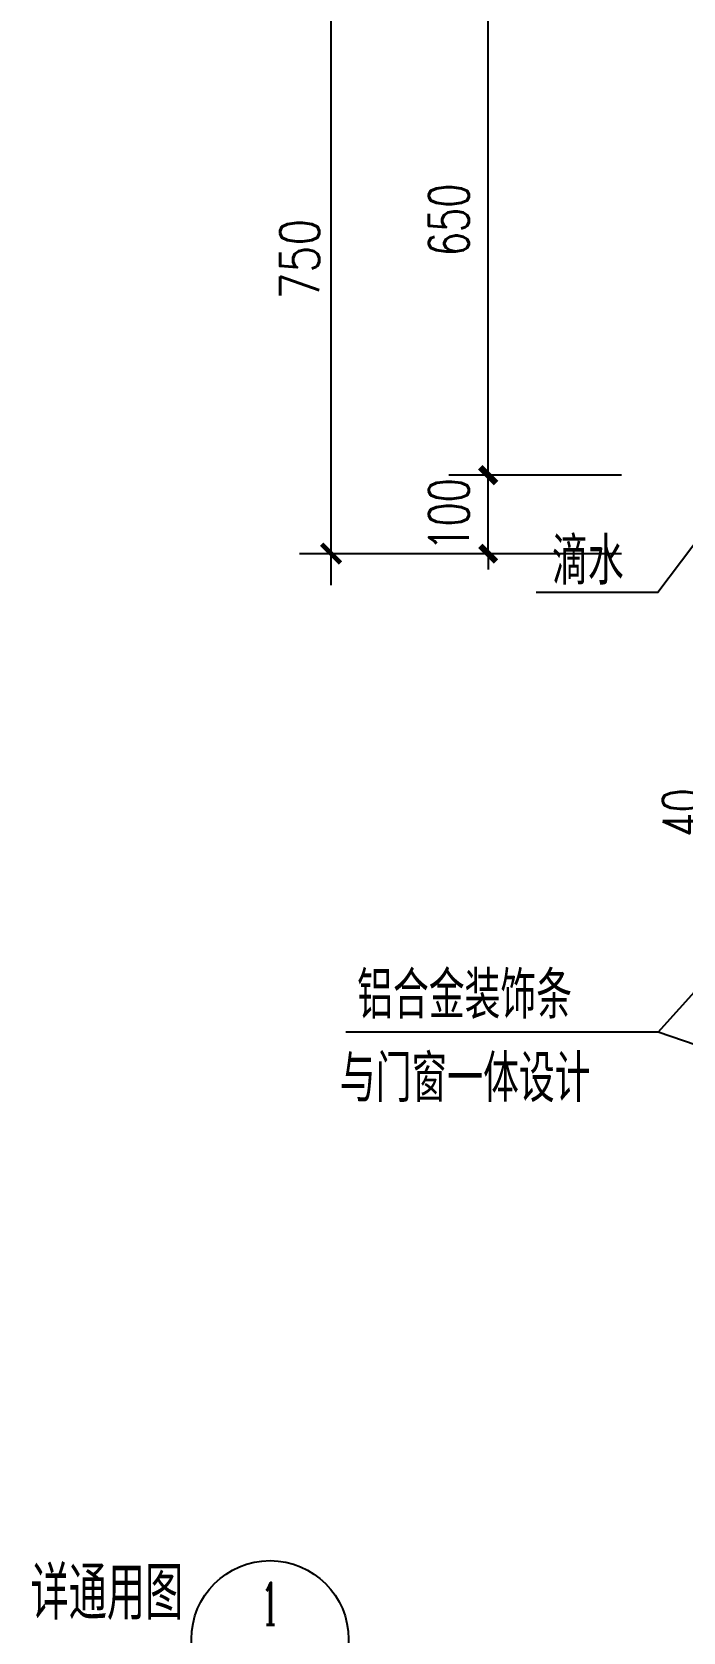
# Model space of a CAD drawing. Extents: x 447078 to 1776277, y 243534 to 519428.
# Drawn here: x 526194 to 527023, y 304400 to 306437 of the extents above; entities that cross this region are included whole.
import ezdxf
from ezdxf.enums import TextEntityAlignment as Align

# ---------------------------------------------------------------- set-up
doc = ezdxf.new("R2010")
doc.units = 0
doc.header["$LTSCALE"] = 1000
doc.header["$MEASUREMENT"] = 0
doc.layers.get('Defpoints').update_dxf_attribs({"color": 2, "lineweight": 15})
for name, color, linetype in [('DIM_IDEN', 3, 'Continuous'), ('PUB_DIM', 3, 'Continuous'), ('PUB_TEXT', 7, 'Continuous'), ('节点大样$0$ANNO-TEXT', 33, 'Continuous')]:
    doc.layers.add(name, color=color, linetype=linetype)
doc.styles.add('_TCH_DIM', font='SIMPLEX', dxfattribs={"bigfont": 'GBCBIG'})
doc.styles.add('_TCH_DIM_T3', font='SIMPLEX', dxfattribs={"width": 0.705882, "bigfont": 'GBCBIG'})
doc.styles.add('_TCH_LABEL', font='COMPLEX', dxfattribs={"bigfont": 'GBCBIG'})
doc.styles.add('CCDI_T_G02_T3', font='simplex.shx', dxfattribs={"width": 0.8, "bigfont": 'zjdz.shx'})
doc.styles.add('节点大样$0$CCDI-TOG-02', font='simplex.shx', dxfattribs={"width": 0.8, "bigfont": 'zjdz.shx'})
doc.dimstyles.new('_TCH_ARCH&&20', dxfattribs={"dimtxt": 51, "dimasz": 20, "dimexe": 50, "dimexo": 60, "dimgap": 24.5, "dimtad": 1, "dimdec": 0, "dimzin": 0, "dimdsep": 46, "dimtxsty": '_TCH_DIM_T3', "dimblk": 'ARCHTICK', "dimcen": 0.09, "dimclrt": 7, "dimazin": 2, "dimtfac": 1, "dimtdec": 0, "dimtix": 1, "dimtmove": 2, "dimatfit": 3, "dimfxl": 1, "dimtolj": 1, "dimtzin": 0, "dimarcsym": 0})
doc.dimstyles.new('CCDI_DIMN_20$0$TCH&&150', dxfattribs={"dimtxt": 50, "dimasz": 20, "dimexe": 40, "dimexo": 60, "dimgap": 15, "dimtad": 1, "dimdec": 0, "dimzin": 0, "dimdsep": 46, "dimtxsty": 'CCDI_T_G02_T3', "dimblk": 'TICK-3', "dimcen": 0, "dimclrd": 256, "dimclre": 256, "dimclrt": 7, "dimazin": 0, "dimtfac": 0.5, "dimtdec": 0, "dimtix": 1, "dimtmove": 2, "dimatfit": 0, "dimldrblk": 'TICK-arow', "dimfxl": 200, "dimtvp": 1, "dimtolj": 1, "dimtzin": 0, "dimlwd": -1, "dimlwe": -1, "dimarcsym": 0})

# ---------------------------------------------------------------- blocks, each defined once
blk = doc.blocks.new('TICK-3')
blk.add_line((2, 0), (-2, 0))
at = {"const_width": 0.3}
blk.add_lwpolyline([(0.6, 0.6), (-0.6, -0.6)], dxfattribs=at)
blk = doc.blocks.new('*D5004')
at = {"layer": 'Defpoints', "color": 0}
for p in [(526575.1, 306523.2), (526799.6, 306523.2), (526799.6, 305773.2)]:
    blk.add_point(p, dxfattribs=at)
at = {"layer": 'PUB_DIM'}
for p, q in [((526739.6, 306523.2), (526535.1, 306523.2)), ((526575.1, 305793.2), (526575.1, 306503.2)), ((526739.6, 305773.2), (526535.1, 305773.2))]:
    blk.add_line(p, q, dxfattribs=at)
at = {"layer": 'PUB_DIM', "xscale": 20, "yscale": 20, "zscale": 20}
for p, rotation in [((526575.1, 306523.2), 90), ((526575.1, 305773.2), 270)]:
    blk.add_blockref('TICK-3', p, dxfattribs=dict(at, rotation=rotation))
at = {"layer": 'PUB_DIM', "color": 7, "insert": (526535.1, 306148.2), "char_height": 50, "attachment_point": 5, "rotation": 90, "style": 'CCDI_T_G02_T3'}
blk.add_mtext('\\A1;750', dxfattribs=at)
blk = doc.blocks.new('TICK-arow')
blk.add_line((-1, 0), (0, 0))
blk.add_lwpolyline([(0, 0, 0, 1, 0), (-3, 0, 0, 0, 0)], format="xyseb")
blk = doc.blocks.new('_ArchTick')
at = {"color": 0, "linetype": 'ByBlock', "const_width": 0.4}
blk.add_lwpolyline([(-0.5, -0.5), (0.5, 0.5)], dxfattribs=at)
blk = doc.blocks.new('*D5005')
at = {"layer": 'Defpoints', "color": 0}
for p in [(526775.1, 305873.2), (527004.7, 305873.2), (527004.7, 305773.2)]:
    blk.add_point(p, dxfattribs=at)
at = {"layer": 'PUB_DIM', "color": 0, "lineweight": -2}
for p, q in [((526775.1, 305873.2), (526775.1, 305893.2)), ((526944.7, 305873.2), (526725.1, 305873.2)), ((526775.1, 305773.2), (526775.1, 305873.2)), ((526944.7, 305773.2), (526725.1, 305773.2)), ((526775.1, 305773.2), (526775.1, 305753.2))]:
    blk.add_line(p, q, dxfattribs=at)
at = {"layer": 'PUB_DIM', "color": 0, "lineweight": -2, "xscale": 20, "yscale": 20, "zscale": 20}
for p, rotation in [((526775.1, 305873.2), 270), ((526775.1, 305773.2), 90)]:
    blk.add_blockref('_ArchTick', p, dxfattribs=dict(at, rotation=rotation))
at = {"layer": 'PUB_DIM', "color": 7, "insert": (526725.1, 305823.2), "char_height": 51, "attachment_point": 5, "rotation": 90, "style": '_TCH_DIM_T3'}
blk.add_mtext('\\A1;100', dxfattribs=at)
blk = doc.blocks.new('*D5006')
at = {"layer": 'Defpoints', "color": 0}
for p in [(526775.1, 306523.2), (527004.7, 306523.2), (527004.7, 305873.2)]:
    blk.add_point(p, dxfattribs=at)
at = {"layer": 'PUB_DIM', "color": 0, "lineweight": -2}
for p, q in [((526944.7, 306523.2), (526725.1, 306523.2)), ((526775.1, 305873.2), (526775.1, 306523.2)), ((526944.7, 305873.2), (526725.1, 305873.2))]:
    blk.add_line(p, q, dxfattribs=at)
at = {"layer": 'PUB_DIM', "color": 0, "lineweight": -2, "xscale": 20, "yscale": 20, "zscale": 20}
for p, rotation in [((526775.1, 306523.2), 90), ((526775.1, 305873.2), 270)]:
    blk.add_blockref('_ArchTick', p, dxfattribs=dict(at, rotation=rotation))
at = {"layer": 'PUB_DIM', "color": 7, "insert": (526725.1, 306198.2), "char_height": 51, "attachment_point": 5, "rotation": 90, "style": '_TCH_DIM_T3'}
blk.add_mtext('\\A1;650', dxfattribs=at)
blk = doc.blocks.new('*D5077')
at = {"layer": 'Defpoints', "color": 0}
for p in [(527147.8, 305463.6), (527261.5, 305463.6), (527261.5, 305423.6)]:
    blk.add_point(p, dxfattribs=at)
at = {"layer": 'PUB_DIM', "color": 0, "lineweight": -2}
for p, q in [((527147.8, 305463.6), (527147.8, 305483.6)), ((527201.5, 305463.6), (527097.8, 305463.6)), ((527147.8, 305423.6), (527147.8, 305463.6)), ((527201.5, 305423.6), (527097.8, 305423.6)), ((527147.8, 305423.6), (527147.8, 305403.6))]:
    blk.add_line(p, q, dxfattribs=at)
at = {"layer": 'PUB_DIM', "color": 0, "lineweight": -2, "xscale": 20, "yscale": 20, "zscale": 20}
for p, rotation in [((527147.8, 305463.6), 270), ((527147.8, 305423.6), 90)]:
    blk.add_blockref('_ArchTick', p, dxfattribs=dict(at, rotation=rotation))
at = {"layer": 'PUB_DIM', "color": 7, "insert": (527022.8, 305443.6), "char_height": 51, "attachment_point": 5, "rotation": 90, "style": '_TCH_DIM_T3'}
blk.add_mtext('\\A1;40', dxfattribs=at)

msp = doc.modelspace()

# ---------------------------------------------------------------- linework, layer by layer
at = {"layer": 'DIM_IDEN'}
msp.add_circle((526497.4, 304391.2), 100, dxfattribs=at)
at = {"layer": '节点大样$0$ANNO-TEXT'}
msp.add_line((526991.3, 305164.2), (527261.5, 305463.6), dxfattribs=at)
for points in [[(527051.5, 305803.7), (526990.9, 305723.7), (526836.2, 305723.7)], [(527264.5, 305070.6), (526991.3, 305164.2), (526593.8, 305164.2)]]:
    msp.add_lwpolyline(points, dxfattribs=at)

# ---------------------------------------------------------------- texts
at = {"layer": 'PUB_TEXT', "style": '_TCH_DIM'}
msp.add_text('详通用图', height=67.52, dxfattribs=at).set_placement((526192.5, 304415.9))
at = {"layer": 'PUB_TEXT', "style": '_TCH_LABEL'}
msp.add_text('1', height=53.5, dxfattribs=at).set_placement((526485.9, 304409.5), (526508.9, 304409.5), align=Align.FIT)
at = {"layer": '节点大样$0$ANNO-TEXT', "style": '节点大样$0$CCDI-TOG-02', "width": 0.8}
for s, p in [('滴水', (526856.4, 305733.9)), ('铝合金装饰条', (526608.3, 305181.1)), ('与门窗一体设计', (526586.2, 305075.1))]:
    msp.add_text(s, height=60, dxfattribs=at).set_placement(p)

# ---------------------------------------------------------------- dimensions: what is measured, and where the dimension line sits
at = {"layer": 'PUB_DIM'}
for p1, p2, distance, text, dimstyle, picture, middle in [((526799.6, 305773.2), (526799.6, 306523.2), 224.5, '750', 'CCDI_DIMN_20$0$TCH&&150', '*D5004', (526535.1, 306148.2)), ((527004.7, 305873.2), (527004.7, 306523.2), 229.6, '650', '_TCH_ARCH&&20', '*D5006', (526725.1, 306198.2)), ((527004.7, 305773.2), (527004.7, 305873.2), 229.6, '100', '_TCH_ARCH&&20', '*D5005', (526725.1, 305823.2))]:
    dim = msp.add_aligned_dim(p1=p1, p2=p2, distance=distance, text=text, dimstyle=dimstyle, dxfattribs=at)
    dim.commit()
    dim.dimension.update_dxf_attribs({"geometry": picture, "text_midpoint": middle})
dim = msp.add_linear_dim(base=(527147.8, 305463.6), p1=(527261.5, 305423.6), p2=(527261.5, 305463.6), angle=90, text='40', dimstyle='_TCH_ARCH&&20', dxfattribs=at)
dim.commit()
dim.dimension.update_dxf_attribs({"geometry": '*D5077', "text_midpoint": (527022.8, 305443.6), "dimtype": 129})

doc.saveas('drawing.dxf')
